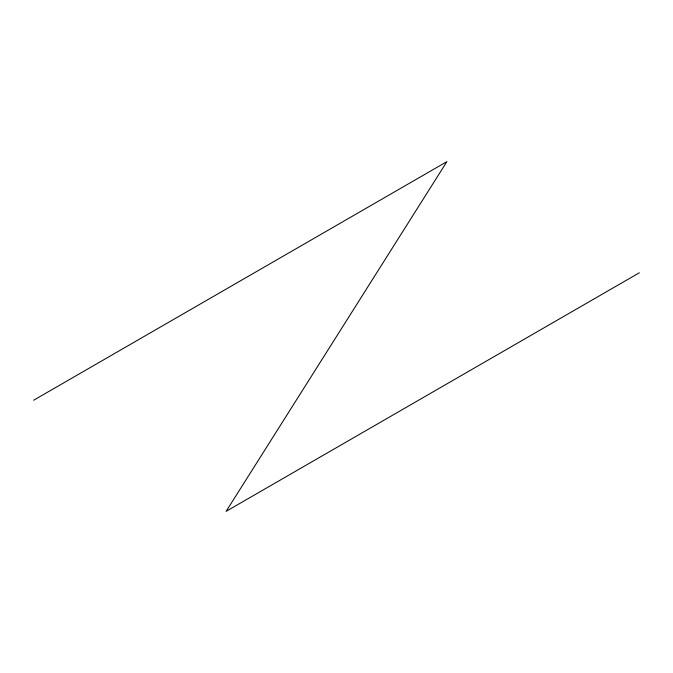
<?xml version="1.0" encoding="UTF-8"?>
<svg xmlns="http://www.w3.org/2000/svg" width="673" height="673" viewBox="0 0 673 673"><rect width="100%" height="100%" fill="white"/><g stroke="black" fill="none" stroke-linecap="round" stroke-linejoin="round"><path stroke-width="1.01" d="M33.65 400.225L446.88 161.655L226.12 511.345L639.35 272.775"/></g></svg>
